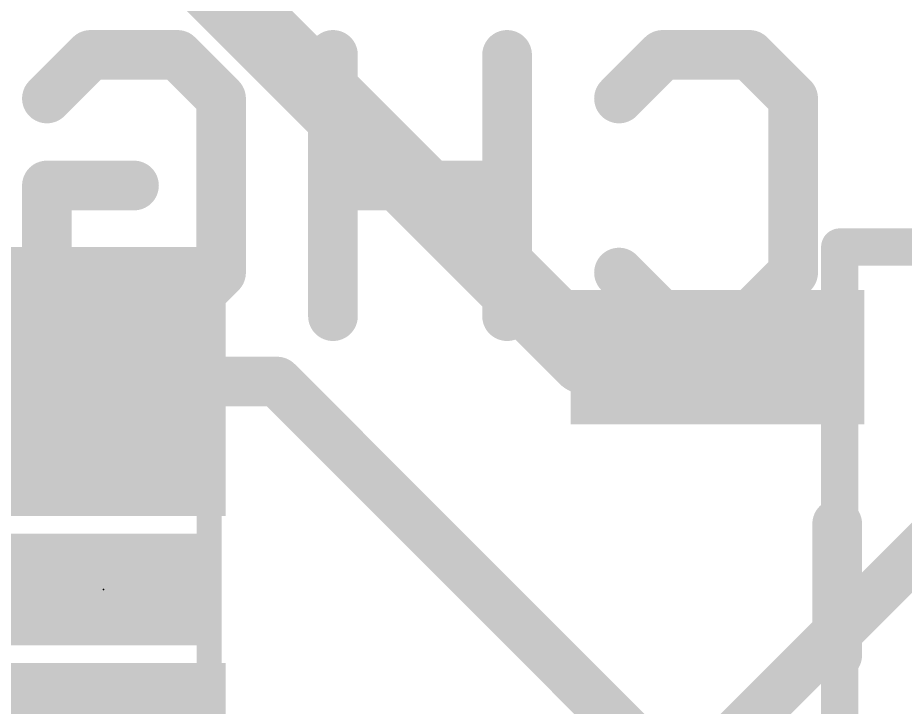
# Model space of a CAD drawing. Extents: x -20 to 87, y -16 to 68.
# Drawn here: x 5.999 to 9.628, y 50.319 to 53.137 of the extents above; entities that cross this region are included whole.
import ezdxf

# ---------------------------------------------------------------- set-up
doc = ezdxf.new("R2010")
doc.units = 0
for name, color, linetype in [('1', 12, 'CONTINUOUS'), ('16', 132, 'CONTINUOUS'), ('21', 41, 'CONTINUOUS'), ('22', 40, 'CONTINUOUS'), ('23', 53, 'CONTINUOUS'), ('51', 53, 'CONTINUOUS')]:
    doc.layers.add(name, color=color, linetype=linetype)

# ---------------------------------------------------------------- blocks, each defined once
blk = doc.blocks.new('RECT')
blk.add_solid([(-0.5, -0.5), (0.5, -0.5), (-0.5, 0.5), (0.5, 0.5)])

msp = doc.modelspace()

# ---------------------------------------------------------------- linework, layer by layer
at = {"layer": '1'}
for points, const_width in [([(8.321, 51.75), (6.731, 53.34)], 0.3048), ([(8.8599, 51.75), (8.89, 51.7801)], 0.3048), ([(8.8599, 51.75), (8.321, 51.75)], 0.2032), ([(6.35, 51.65), (7.0599, 51.65)], 0.2032), ([(7.0599, 51.65), (8.8599, 49.85)], 0.2032)]:
    msp.add_lwpolyline(points, dxfattribs=dict(at, const_width=const_width))
for points, const_width in [([(8.9439, 51.7262, 1), (8.8361, 51.834)], 0.1524), ([(8.2671, 51.6961, 1), (8.3749, 51.8039)], 0.1524), ([(8.321, 51.8008, 1), (8.321, 51.6992)], 0.1016), ([(8.806, 51.8039, 1), (8.9138, 51.6961)], 0.1524), ([(8.8599, 51.6992, 1), (8.8599, 51.8008)], 0.1016), ([(6.35, 51.7008, 1), (6.35, 51.5992)], 0.1016), ([(7.0958, 51.6859, 1), (7.024, 51.6141)], 0.1016), ([(7.0599, 51.5992, 1), (7.0599, 51.7008)], 0.1016)]:
    msp.add_lwpolyline(points, format="xyb", dxfattribs=dict(at, const_width=const_width))
at = {"layer": '16', "const_width": 0.2032}
msp.add_lwpolyline([(8.636, 49.911), (11.43, 52.705)], dxfattribs=at)
at = {"layer": '21', "const_width": 0.2032}
msp.add_lwpolyline([(9.3496, 50.5316), (9.3496, 51.0684)], dxfattribs=at)
at = {"layer": '21', "const_width": 0.1016}
for points in [[(9.4004, 51.0684, 1), (9.2988, 51.0684)], [(9.2988, 50.5316, 1), (9.4004, 50.5316)]]:
    msp.add_lwpolyline(points, format="xyb", dxfattribs=at)
at = {"layer": '22', "const_width": 0.2032}
for points in [[(6.1188, 52.8074), (6.2968, 52.9853)], [(6.2968, 52.9853), (6.6527, 52.9853)], [(6.6527, 52.9853), (6.8306, 52.8074)], [(7.2882, 52.9853), (7.2882, 51.9176)], [(8, 51.9176), (8, 52.9853)], [(8.4576, 52.8074), (8.6355, 52.9853)], [(8.6355, 52.9853), (8.9915, 52.9853)], [(8.9915, 52.9853), (9.1694, 52.8074)], [(6.8306, 52.8074), (6.8306, 52.0956)], [(9.1694, 52.8074), (9.1694, 52.0956)], [(6.1188, 52.0956), (6.1188, 52.4515)], [(6.1188, 52.4515), (6.4747, 52.4515)], [(8, 52.4515), (7.2882, 52.4515)], [(6.2968, 51.9176), (6.1188, 52.0956)], [(6.8306, 52.0956), (6.6527, 51.9176)], [(8.6355, 51.9176), (8.4576, 52.0956)], [(9.1694, 52.0956), (8.9915, 51.9176)], [(6.6527, 51.9176), (6.2968, 51.9176)], [(8.9915, 51.9176), (8.6355, 51.9176)]]:
    msp.add_lwpolyline(points, dxfattribs=at)
at = {"layer": '22', "const_width": 0.1016}
for points in [[(6.2968, 53.0361, 1), (6.2968, 52.9345)], [(6.3327, 52.9494, 1), (6.2608, 53.0212)], [(6.6886, 53.0212, 1), (6.6167, 52.9494)], [(6.6527, 52.9345, 1), (6.6527, 53.0361)], [(7.339, 52.9853, 1), (7.2374, 52.9853)], [(8.0508, 52.9853, 1), (7.9492, 52.9853)], [(8.6355, 53.0361, 1), (8.6355, 52.9345)], [(8.6715, 52.9494, 1), (8.5996, 53.0212)], [(9.0274, 53.0212, 1), (8.9555, 52.9494)], [(8.9915, 52.9345, 1), (8.9915, 53.0361)], [(6.8814, 52.8074, 1), (6.7798, 52.8074)], [(9.2202, 52.8074, 1), (9.1186, 52.8074)], [(6.0829, 52.8433, 1), (6.1547, 52.7714)], [(6.7947, 52.7714, 1), (6.8665, 52.8433)], [(8.4217, 52.8433, 1), (8.4935, 52.7714)], [(9.1335, 52.7714, 1), (9.2053, 52.8433)], [(6.1696, 52.4515, 1), (6.068, 52.4515)], [(6.1188, 52.5023, 1), (6.1188, 52.4007)], [(6.4747, 52.4007, 1), (6.4747, 52.5023)], [(7.2882, 52.5023, 1), (7.2882, 52.4007)], [(8, 52.4007, 1), (8, 52.5023)], [(6.1547, 52.1315, 1), (6.0829, 52.0596)], [(6.8665, 52.0596, 1), (6.7947, 52.1315)], [(8.4935, 52.1315, 1), (8.4217, 52.0596)], [(9.2053, 52.0596, 1), (9.1335, 52.1315)], [(6.068, 52.0956, 1), (6.1696, 52.0956)], [(6.7798, 52.0956, 1), (6.8814, 52.0956)], [(9.1186, 52.0956, 1), (9.2202, 52.0956)], [(6.2968, 51.9684, 1), (6.2968, 51.8668)], [(6.2608, 51.8817, 1), (6.3327, 51.9535)], [(6.6167, 51.9535, 1), (6.6886, 51.8817)], [(6.6527, 51.8668, 1), (6.6527, 51.9684)], [(8.6355, 51.9684, 1), (8.6355, 51.8668)], [(8.5996, 51.8817, 1), (8.6715, 51.9535)], [(8.9555, 51.9535, 1), (9.0274, 51.8817)], [(8.9915, 51.8668, 1), (8.9915, 51.9684)], [(7.2374, 51.9176, 1), (7.339, 51.9176)], [(7.9492, 51.9176, 1), (8.0508, 51.9176)]]:
    msp.add_lwpolyline(points, format="xyb", dxfattribs=at)
at = {"layer": '23'}
msp.add_point((6.35, 50.8), dxfattribs=at)
at = {"layer": '51'}
for points, const_width in [([(9.36, 49.4), (9.36, 52.2)], 0.1524), ([(9.36, 52.2), (10.96, 52.2)], 0.1524), ([(6.782, 51.156), (6.782, 50.444)], 0.1016)]:
    msp.add_lwpolyline(points, dxfattribs=dict(at, const_width=const_width))
for points, const_width in [([(9.3981, 52.2, 1), (9.3219, 52.2)], 0.0762), ([(9.36, 52.2381, 1), (9.36, 52.1619)], 0.0762), ([(6.8074, 51.156, 1), (6.7566, 51.156)], 0.0508), ([(6.7566, 50.444, 1), (6.8074, 50.444)], 0.0508)]:
    msp.add_lwpolyline(points, format="xyb", dxfattribs=dict(at, const_width=const_width))

# ---------------------------------------------------------------- block references
at = {"layer": '1', "xscale": 1.1, "rotation": 270}
for p in [(6.35, 51.65), (6.35, 49.95)]:
    msp.add_blockref('RECT', p, dxfattribs=at)
at = {"layer": '1', "xscale": 0.55, "yscale": 1.2, "rotation": 90}
msp.add_blockref('RECT', (8.8599, 51.75), dxfattribs=at)
at = {"layer": '21', "xscale": 0.4572, "yscale": 0.762, "rotation": 270}
msp.add_blockref('RECT', (6.35, 50.8), dxfattribs=at)
at = {"layer": '51'}
for p, xscale, yscale, rotation in [((8.985, 51.75), 0.5, 0.65, 90), ((6.3551, 51.3882), 0.5001, 0.95, 270), ((6.3551, 50.2198), 0.5001, 0.95, 270)]:
    msp.add_blockref('RECT', p, dxfattribs=dict(at, xscale=xscale, yscale=yscale, rotation=rotation))

doc.saveas('drawing.dxf')
